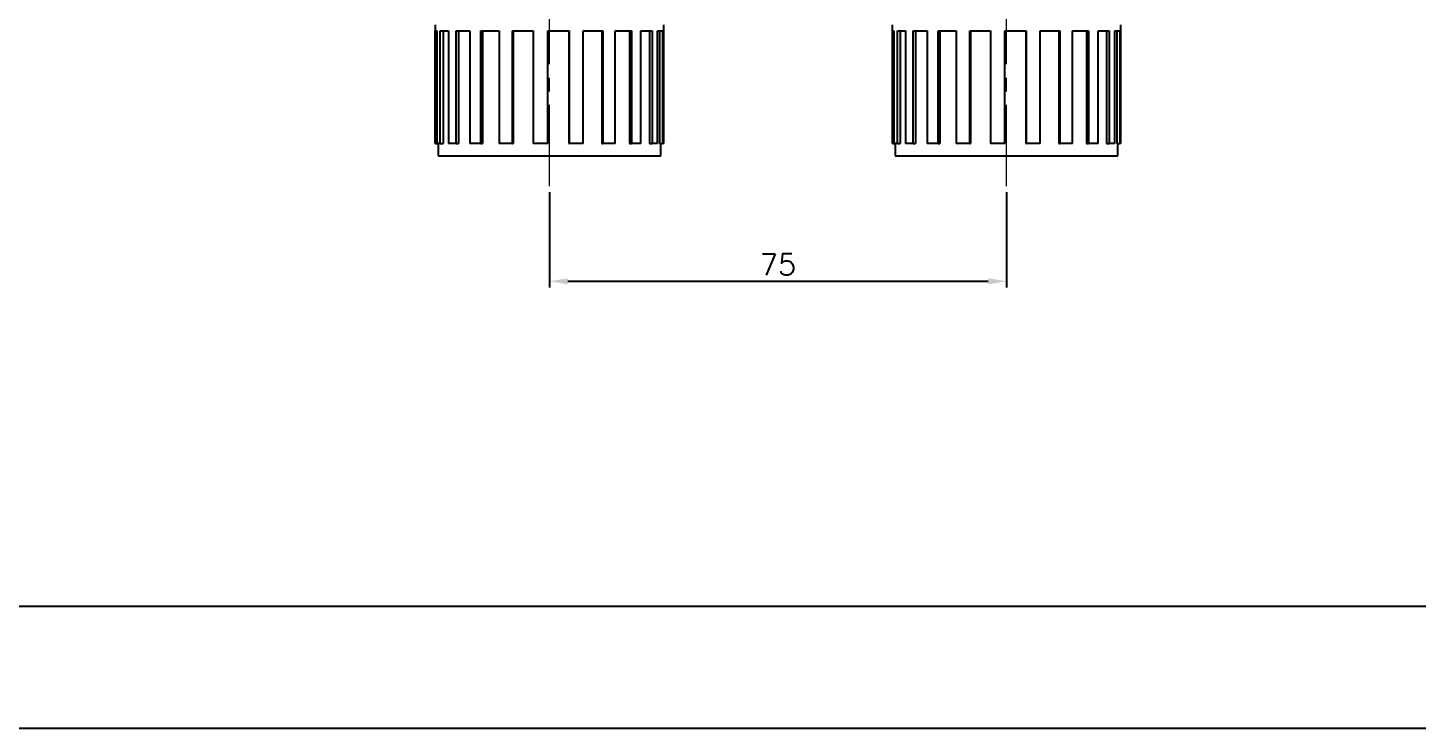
# Model space of a CAD drawing. Extents: x 39169 to 40010, y 19017 to 19611.
# Drawn here: x 39553.5 to 39781.5, y 19017.4 to 19132.4 of the extents above; entities that cross this region are included whole.
import ezdxf

# ---------------------------------------------------------------- set-up
doc = ezdxf.new("R2010")
doc.units = 0
doc.header["$LTSCALE"] = 7
doc.header["$MEASUREMENT"] = 0
doc.linetypes.add('CENTER2', pattern=[28.575, 19.05, -3.175, 3.175, -3.175])
doc.layers.get('0').update_dxf_attribs({"color": 2, "linetype": 'CONTINUOUS'})
for name, color, linetype in [('DIM', 2, 'CONTINUOUS'), ('DWG', 7, 'CONTINUOUS'), ('TXT', 4, 'CONTINUOUS')]:
    doc.layers.add(name, color=color, linetype=linetype)
doc.layers.add('중심선', color=1, linetype='CENTER2', lineweight=9)
doc.styles.add('GHS', font='romans', dxfattribs={"bigfont": 'ghs'})

# ---------------------------------------------------------------- blocks, each defined once
blk = doc.blocks.new('BORDER')
blk.add_line((0, 0), (1, 0))

msp = doc.modelspace()

# ---------------------------------------------------------------- linework, layer by layer
at = {"layer": 'DIM'}
for p, q in [((39639.14, 19105.39), (39639.14, 19089.78)), ((39714.14, 19105.39), (39714.14, 19089.78)), ((39642.14, 19090.78), (39711.14, 19090.78))]:
    msp.add_line(p, q, dxfattribs=at)
for points in [[(39642.14, 19091.28), (39642.14, 19090.28), (39639.14, 19090.78)], [(39711.14, 19091.28), (39711.14, 19090.28), (39714.14, 19090.78)]]:
    msp.add_solid(points, dxfattribs=at)
at = {"layer": 'DWG'}
for p, q in [((39620.39, 19132.89), (39620.39, 19131.89)), ((39657.89, 19131.89), (39657.89, 19132.89)), ((39695.39, 19132.89), (39695.39, 19131.89)), ((39732.89, 19131.89), (39732.89, 19132.89)), ((39620.39, 19131.89), (39620.67, 19131.89)), ((39620.4, 19113.39), (39620.4, 19131.89)), ((39620.67, 19131.89), (39620.67, 19113.39)), ((39621.23, 19131.89), (39622.57, 19131.89)), ((39621.23, 19113.39), (39621.23, 19131.89)), ((39621.69, 19131.89), (39621.69, 19113.39)), ((39622.57, 19131.89), (39622.57, 19113.39)), ((39623.82, 19131.89), (39626.09, 19131.89)), ((39623.82, 19113.39), (39623.82, 19131.89)), ((39624.2, 19131.89), (39624.2, 19113.39)), ((39626.09, 19131.89), (39626.09, 19113.39)), ((39627.9, 19131.89), (39630.89, 19131.89)), ((39627.9, 19113.39), (39627.9, 19131.89)), ((39628.17, 19131.89), (39628.17, 19113.39)), ((39630.89, 19131.89), (39630.89, 19113.39)), ((39633.09, 19131.89), (39636.49, 19131.89)), ((39633.09, 19113.39), (39633.09, 19131.89)), ((39633.21, 19131.89), (39633.21, 19113.39)), ((39636.49, 19131.89), (39636.49, 19113.39)), ((39638.87, 19131.89), (39642.36, 19131.89)), ((39638.87, 19113.39), (39638.87, 19131.89)), ((39642.32, 19131.89), (39642.32, 19113.39)), ((39642.36, 19131.89), (39642.36, 19113.39)), ((39644.68, 19131.89), (39647.91, 19131.89)), ((39644.68, 19113.39), (39644.68, 19131.89)), ((39647.72, 19131.89), (39647.72, 19113.39)), ((39647.91, 19131.89), (39647.91, 19113.39)), ((39649.94, 19131.89), (39652.6, 19131.89)), ((39649.94, 19113.39), (39649.94, 19131.89)), ((39652.28, 19131.89), (39652.28, 19113.39)), ((39652.6, 19131.89), (39652.6, 19113.39)), ((39654.15, 19131.89), (39655.98, 19131.89)), ((39654.15, 19113.39), (39654.15, 19131.89)), ((39655.55, 19131.89), (39655.55, 19113.39)), ((39655.98, 19131.89), (39655.98, 19113.39)), ((39656.89, 19131.89), (39657.71, 19131.89)), ((39656.89, 19113.39), (39656.89, 19131.89)), ((39657.22, 19131.89), (39657.22, 19113.39)), ((39657.71, 19131.89), (39657.71, 19113.39)), ((39657.89, 19131.89), (39657.89, 19131.89)), ((39657.89, 19113.39), (39657.89, 19131.89)), ((39695.39, 19131.89), (39695.67, 19131.89)), ((39695.4, 19113.39), (39695.4, 19131.89)), ((39695.67, 19131.89), (39695.67, 19113.39)), ((39696.23, 19131.89), (39697.57, 19131.89)), ((39696.23, 19113.39), (39696.23, 19131.89)), ((39696.69, 19131.89), (39696.69, 19113.39)), ((39697.57, 19131.89), (39697.57, 19113.39)), ((39698.82, 19131.89), (39701.09, 19131.89)), ((39698.82, 19113.39), (39698.82, 19131.89)), ((39699.2, 19131.89), (39699.2, 19113.39)), ((39701.09, 19131.89), (39701.09, 19113.39)), ((39702.9, 19131.89), (39705.89, 19131.89)), ((39702.9, 19113.39), (39702.9, 19131.89)), ((39703.17, 19131.89), (39703.17, 19113.39)), ((39705.89, 19131.89), (39705.89, 19113.39)), ((39708.09, 19131.89), (39711.49, 19131.89)), ((39708.09, 19113.39), (39708.09, 19131.89)), ((39708.21, 19131.89), (39708.21, 19113.39)), ((39711.49, 19131.89), (39711.49, 19113.39)), ((39713.87, 19131.89), (39717.36, 19131.89)), ((39713.87, 19113.39), (39713.87, 19131.89)), ((39717.32, 19131.89), (39717.32, 19113.39)), ((39717.36, 19131.89), (39717.36, 19113.39)), ((39719.68, 19131.89), (39722.91, 19131.89)), ((39719.68, 19113.39), (39719.68, 19131.89)), ((39722.72, 19131.89), (39722.72, 19113.39)), ((39722.91, 19131.89), (39722.91, 19113.39)), ((39724.94, 19131.89), (39727.6, 19131.89)), ((39724.94, 19113.39), (39724.94, 19131.89)), ((39727.28, 19131.89), (39727.28, 19113.39)), ((39727.6, 19131.89), (39727.6, 19113.39)), ((39729.15, 19131.89), (39730.98, 19131.89)), ((39729.15, 19113.39), (39729.15, 19131.89)), ((39730.55, 19131.89), (39730.55, 19113.39)), ((39730.98, 19131.89), (39730.98, 19113.39)), ((39731.89, 19131.89), (39732.71, 19131.89)), ((39731.89, 19113.39), (39731.89, 19131.89)), ((39732.22, 19131.89), (39732.22, 19113.39)), ((39732.71, 19131.89), (39732.71, 19113.39)), ((39732.89, 19131.89), (39732.89, 19131.89)), ((39732.89, 19113.39), (39732.89, 19131.89)), ((39620.4, 19113.39), (39620.67, 19113.39)), ((39621.23, 19113.39), (39620.67, 19113.39)), ((39620.89, 19113.39), (39620.89, 19111.39)), ((39621.23, 19113.39), (39621.69, 19113.39)), ((39623.82, 19113.39), (39622.57, 19113.39)), ((39623.82, 19113.39), (39624.2, 19113.39)), ((39627.9, 19113.39), (39626.09, 19113.39)), ((39627.9, 19113.39), (39628.17, 19113.39)), ((39633.09, 19113.39), (39630.89, 19113.39)), ((39633.09, 19113.39), (39633.21, 19113.39)), ((39638.87, 19113.39), (39636.49, 19113.39)), ((39642.32, 19113.39), (39642.36, 19113.39)), ((39644.68, 19113.39), (39642.36, 19113.39)), ((39647.72, 19113.39), (39647.91, 19113.39)), ((39649.94, 19113.39), (39647.91, 19113.39)), ((39652.28, 19113.39), (39652.6, 19113.39)), ((39654.15, 19113.39), (39652.6, 19113.39)), ((39655.55, 19113.39), (39655.98, 19113.39)), ((39656.89, 19113.39), (39655.98, 19113.39)), ((39657.22, 19113.39), (39657.71, 19113.39)), ((39657.39, 19111.39), (39657.39, 19113.39)), ((39657.89, 19113.39), (39657.71, 19113.39)), ((39695.4, 19113.39), (39695.67, 19113.39)), ((39696.23, 19113.39), (39695.67, 19113.39)), ((39695.89, 19113.39), (39695.89, 19111.39)), ((39696.23, 19113.39), (39696.69, 19113.39)), ((39698.82, 19113.39), (39697.57, 19113.39)), ((39698.82, 19113.39), (39699.2, 19113.39)), ((39702.9, 19113.39), (39701.09, 19113.39)), ((39702.9, 19113.39), (39703.17, 19113.39)), ((39708.09, 19113.39), (39705.89, 19113.39)), ((39708.09, 19113.39), (39708.21, 19113.39)), ((39713.87, 19113.39), (39711.49, 19113.39)), ((39717.32, 19113.39), (39717.36, 19113.39)), ((39719.68, 19113.39), (39717.36, 19113.39)), ((39722.72, 19113.39), (39722.91, 19113.39)), ((39724.94, 19113.39), (39722.91, 19113.39)), ((39727.28, 19113.39), (39727.6, 19113.39)), ((39729.15, 19113.39), (39727.6, 19113.39)), ((39730.55, 19113.39), (39730.98, 19113.39)), ((39731.89, 19113.39), (39730.98, 19113.39)), ((39732.22, 19113.39), (39732.71, 19113.39)), ((39732.39, 19111.39), (39732.39, 19113.39)), ((39732.89, 19113.39), (39732.71, 19113.39)), ((39620.89, 19111.39), (39657.39, 19111.39)), ((39695.89, 19111.39), (39732.39, 19111.39))]:
    msp.add_line(p, q, dxfattribs=at)
at = {"layer": 'TXT'}
msp.add_line((39979.52, 19037.42), (39193.52, 19037.42), dxfattribs=at)
at = {"layer": '중심선', "linetype": 'CENTER2', "ltscale": 0.1}
for p, q in [((39639.14, 19106.39), (39639.14, 19152.59)), ((39714.14, 19106.39), (39714.14, 19152.59))]:
    msp.add_line(p, q, dxfattribs=at)

# ---------------------------------------------------------------- block references
at = {"xscale": 841, "yscale": 594.0000000000002, "zscale": 841}
msp.add_blockref('BORDER', (39168.52, 19017.42), dxfattribs=at)

# ---------------------------------------------------------------- texts
at = {"layer": 'DIM', "insert": (39676.64, 19093.53), "char_height": 3.5, "attachment_point": 5, "style": 'GHS'}
msp.add_mtext('\\A1;75', dxfattribs=at)

doc.saveas('drawing.dxf')
